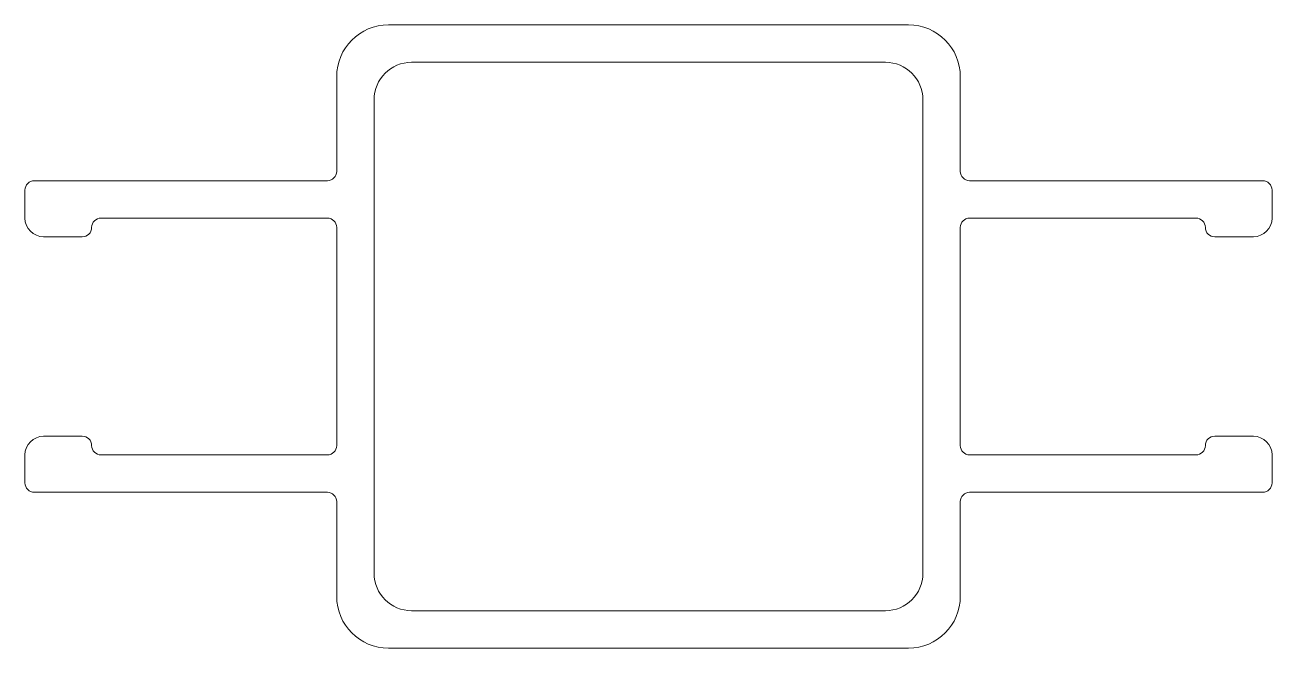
# Model space of a CAD drawing. Header units: inches. Extents: x -1 to 1, y -0.5 to 0.5.
import ezdxf

# ---------------------------------------------------------------- set-up
doc = ezdxf.new("R2010")
doc.units = ezdxf.units.IN
doc.header["$MEASUREMENT"] = 0

msp = doc.modelspace()

# ---------------------------------------------------------------- linework, layer by layer
at = {"color": 7, "linetype": 'Continuous', "lineweight": 15}
for p, q in [((0.417, 0.5), (-0.417, 0.5)), ((0.38, 0.44), (-0.38, 0.44)), ((-0.5, 0.417), (-0.5, 0.265)), ((0.5, 0.265), (0.5, 0.417)), ((-0.44, 0.38), (-0.44, -0.38)), ((0.44, -0.38), (0.44, 0.38)), ((-0.515, 0.25), (-0.985, 0.25)), ((0.985, 0.25), (0.515, 0.25)), ((-1, 0.235), (-1, 0.19)), ((1, 0.19), (1, 0.235)), ((-0.878, 0.19), (-0.515, 0.19)), ((0.515, 0.19), (0.878, 0.19)), ((-0.5, 0.175), (-0.5, -0.175)), ((0.5, -0.175), (0.5, 0.175)), ((-0.97, 0.16), (-0.908, 0.16)), ((0.908, 0.16), (0.97, 0.16)), ((-0.908, -0.16), (-0.97, -0.16)), ((0.97, -0.16), (0.908, -0.16)), ((-1, -0.19), (-1, -0.235)), ((-0.515, -0.19), (-0.878, -0.19)), ((0.878, -0.19), (0.515, -0.19)), ((1, -0.235), (1, -0.19)), ((-0.985, -0.25), (-0.515, -0.25)), ((0.515, -0.25), (0.985, -0.25)), ((-0.5, -0.265), (-0.5, -0.417)), ((0.5, -0.417), (0.5, -0.265)), ((-0.38, -0.44), (0.38, -0.44)), ((-0.417, -0.5), (0.417, -0.5))]:
    msp.add_line(p, q, dxfattribs=at)
for centre, radius, start, end in [((-0.417, 0.417), 0.083, 90, 180), ((0.417, 0.417), 0.083, 0, 90), ((-0.38, 0.38), 0.06, 90, 180), ((0.38, 0.38), 0.06, 0, 90), ((-0.515, 0.265), 0.015, 270, 360), ((0.515, 0.265), 0.015, 180, 270), ((-0.985, 0.235), 0.015, 90, 180), ((0.985, 0.235), 0.015, 360, 90), ((-0.97, 0.19), 0.03, 180, 270), ((-0.878, 0.175), 0.015, 90, 180), ((-0.515, 0.175), 0.015, 0, 90), ((0.515, 0.175), 0.015, 90, 180), ((0.878, 0.175), 0.015, 0, 90), ((0.97, 0.19), 0.03, 270, 0), ((-0.908, 0.175), 0.015, 270, 0), ((0.908, 0.175), 0.015, 180, 270), ((-0.97, -0.19), 0.03, 90, 180), ((-0.908, -0.175), 0.015, 0, 90), ((-0.878, -0.175), 0.015, 180, 270), ((-0.515, -0.175), 0.015, 270, 0), ((0.515, -0.175), 0.015, 180, 270), ((0.878, -0.175), 0.015, 270, 0), ((0.908, -0.175), 0.015, 90, 180), ((0.97, -0.19), 0.03, 0, 90), ((-0.985, -0.235), 0.015, 180, 270), ((0.985, -0.235), 0.015, 270, 0), ((-0.515, -0.265), 0.015, 0, 90), ((0.515, -0.265), 0.015, 90, 180), ((-0.38, -0.38), 0.06, 180, 270), ((0.38, -0.38), 0.06, 270, 0), ((-0.417, -0.417), 0.083, 180, 270), ((0.417, -0.417), 0.083, 270, 0)]:
    msp.add_arc(centre, radius, start, end, dxfattribs=at)

doc.saveas('drawing.dxf')
